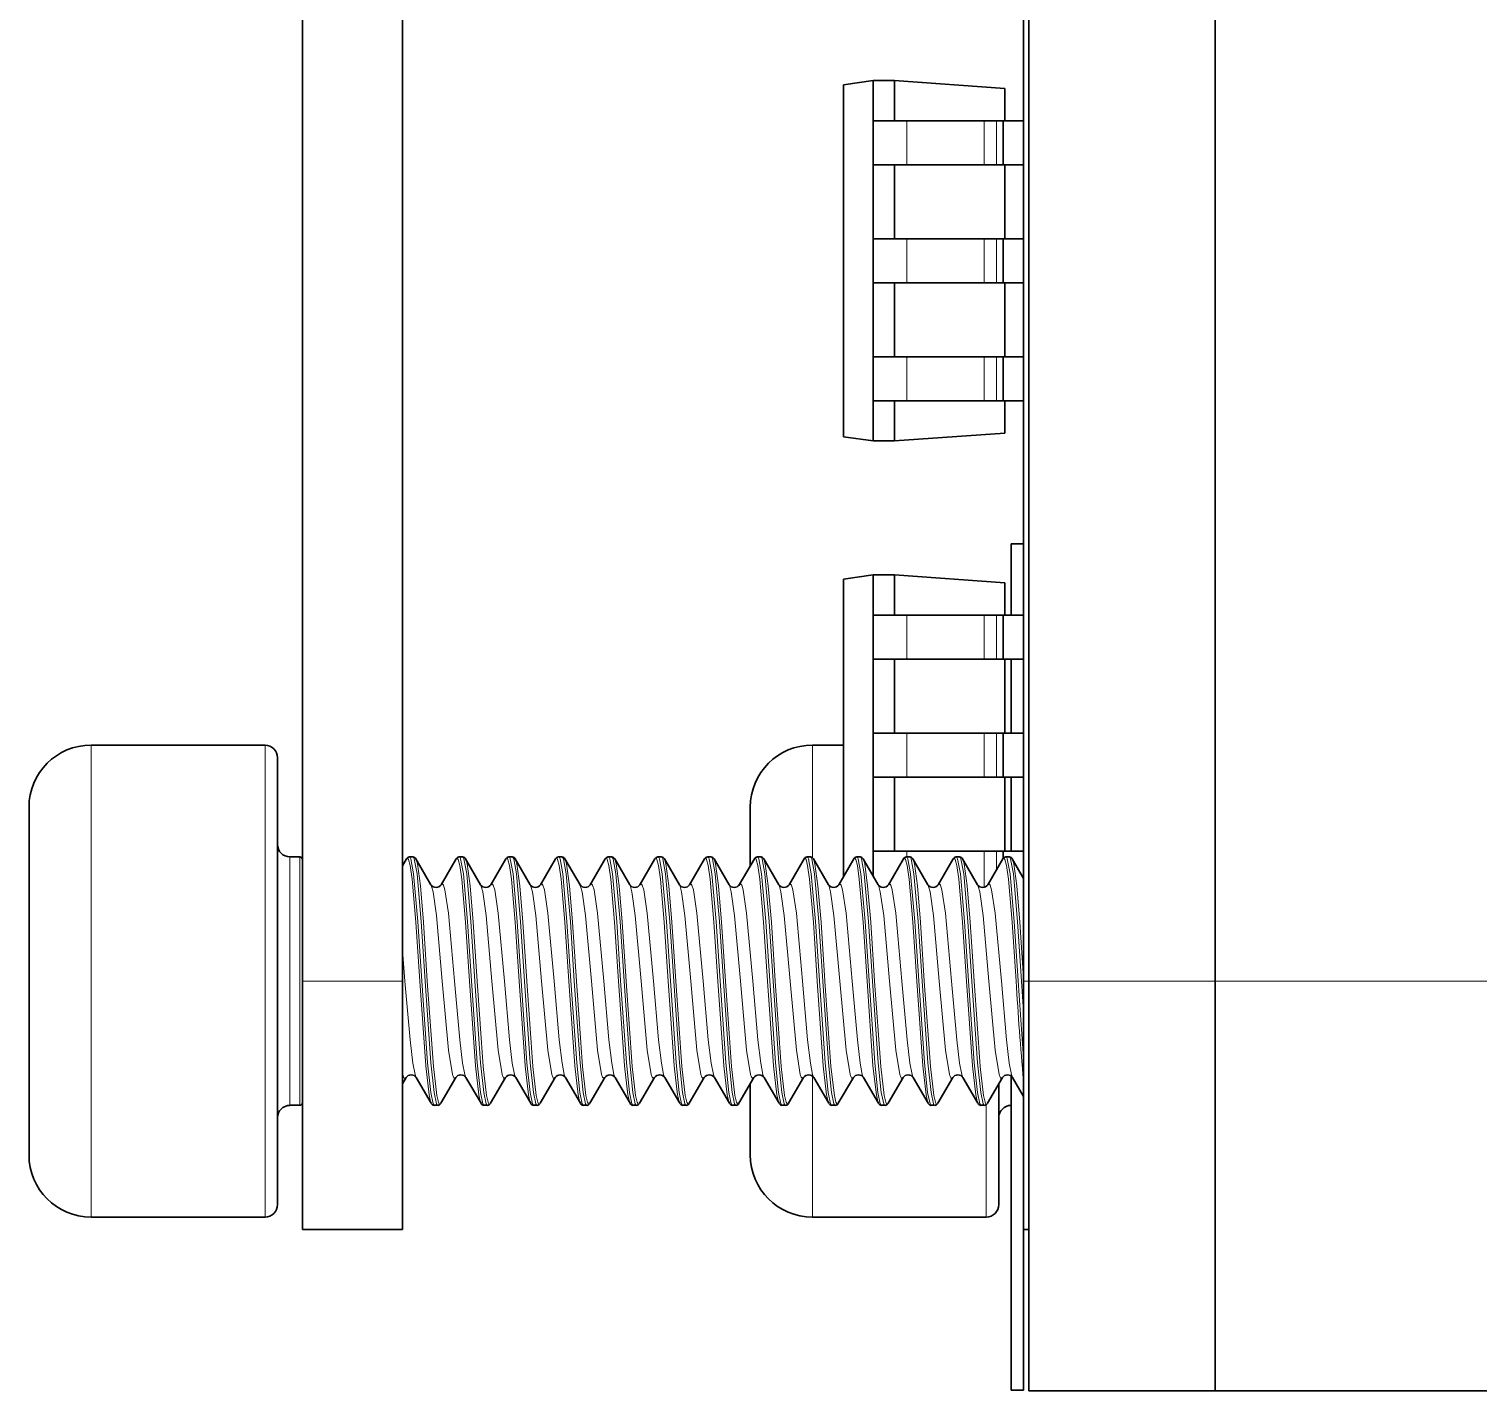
# Model space of a CAD drawing. Extents: x 377 to 822, y 181 to 641.
# Drawn here: x 580.74 to 592.41, y 205.34 to 216.31 of the extents above; entities that cross this region are included whole.
import ezdxf

# ---------------------------------------------------------------- set-up
doc = ezdxf.new("R2010")
doc.units = 0

msp = doc.modelspace()

# ---------------------------------------------------------------- linework, layer by layer
at = {"color": 7, "lineweight": 35}
for p, q in [((582.937, 208.642), (582.937, 237.642)), ((583.742, 208.642), (583.742, 237.642)), ((588.742, 237.642), (588.742, 208.642)), ((588.783, 208.642), (588.783, 237.642)), ((590.283, 237.642), (590.283, 208.642)), ((590.283, 208.642), (590.283, 237.642))]:
    msp.add_line(p, q, dxfattribs=at)
at = {"color": 7, "lineweight": 35, "ltscale": 0.006059}
for p, q in [((587.292, 215.858), (587.532, 215.892)), ((587.292, 213.025), (587.532, 212.992)), ((587.292, 211.878), (587.532, 211.912))]:
    msp.add_line(p, q, dxfattribs=at)
at = {"color": 7, "lineweight": 35, "ltscale": 0.070813}
msp.add_line((587.292, 213.025), (587.292, 215.858), dxfattribs=at)
at = {"color": 7, "lineweight": 35, "ltscale": 0.004251}
for p, q in [((587.532, 215.892), (587.702, 215.892)), ((587.532, 212.992), (587.702, 212.992)), ((587.532, 211.912), (587.702, 211.912))]:
    msp.add_line(p, q, dxfattribs=at)
at = {"color": 7, "lineweight": 35, "ltscale": 0.0725}
msp.add_line((587.532, 212.992), (587.532, 215.892), dxfattribs=at)
at = {"color": 7, "lineweight": 35, "ltscale": 0.022303}
for p, q in [((588.592, 215.829), (587.702, 215.892)), ((588.592, 213.054), (587.702, 212.992)), ((588.592, 211.849), (587.702, 211.912))]:
    msp.add_line(p, q, dxfattribs=at)
at = {"color": 7, "lineweight": 35, "ltscale": 0.008063}
for p, q in [((587.702, 215.569), (587.702, 215.892)), ((587.702, 212.992), (587.702, 213.314)), ((587.702, 211.589), (587.702, 211.912))]:
    msp.add_line(p, q, dxfattribs=at)
at = {"color": 7, "lineweight": 35, "ltscale": 0.006507}
for p, q in [((588.592, 215.829), (588.592, 215.569)), ((588.592, 213.314), (588.592, 213.054)), ((588.592, 211.849), (588.592, 211.589))]:
    msp.add_line(p, q, dxfattribs=at)
at = {"color": 7, "lineweight": 35, "ltscale": 0.00675}
for p, q in [((587.802, 215.569), (587.532, 215.569)), ((587.802, 215.214), (587.532, 215.214)), ((587.802, 214.619), (587.532, 214.619)), ((587.802, 214.264), (587.532, 214.264)), ((587.802, 213.669), (587.532, 213.669)), ((587.802, 213.314), (587.532, 213.314)), ((587.802, 211.589), (587.532, 211.589)), ((587.802, 211.234), (587.532, 211.234)), ((587.802, 210.639), (587.532, 210.639)), ((587.802, 210.284), (587.532, 210.284)), ((587.802, 209.689), (587.532, 209.689))]:
    msp.add_line(p, q, dxfattribs=at)
at = {"color": 7, "lineweight": 35, "ltscale": 0.008875}
for p, q in [((587.532, 215.569), (587.532, 215.214)), ((588.578, 215.569), (588.578, 215.214)), ((588.742, 215.569), (588.742, 215.214)), ((587.532, 214.619), (587.532, 214.264)), ((588.578, 214.619), (588.578, 214.264)), ((588.742, 214.619), (588.742, 214.264)), ((587.532, 213.669), (587.532, 213.314)), ((588.578, 213.669), (588.578, 213.314)), ((588.742, 213.669), (588.742, 213.314)), ((587.532, 211.589), (587.532, 211.234)), ((588.578, 211.589), (588.578, 211.234)), ((588.742, 211.589), (588.742, 211.234)), ((587.532, 210.639), (587.532, 210.284)), ((588.578, 210.639), (588.578, 210.284)), ((588.742, 210.639), (588.742, 210.284))]:
    msp.add_line(p, q, dxfattribs=at)
at = {"color": 7, "lineweight": 35, "ltscale": 0.015601}
for p, q in [((587.802, 215.569), (588.426, 215.569)), ((587.802, 215.214), (588.426, 215.214)), ((587.802, 214.619), (588.426, 214.619)), ((587.802, 214.264), (588.426, 214.264)), ((587.802, 213.669), (588.426, 213.669)), ((587.802, 213.314), (588.426, 213.314)), ((587.802, 211.589), (588.426, 211.589)), ((587.802, 211.234), (588.426, 211.234)), ((587.802, 210.639), (588.426, 210.639)), ((587.802, 210.284), (588.426, 210.284)), ((587.802, 209.689), (588.426, 209.689))]:
    msp.add_line(p, q, dxfattribs=at)
at = {"color": 7, "lineweight": 13, "ltscale": 0.008875}
for p, q in [((587.802, 215.569), (587.802, 215.214)), ((588.426, 215.569), (588.426, 215.214)), ((588.523, 215.569), (588.523, 215.214)), ((587.802, 214.619), (587.802, 214.264)), ((588.426, 214.619), (588.426, 214.264)), ((588.523, 214.619), (588.523, 214.264)), ((587.802, 213.669), (587.802, 213.314)), ((588.426, 213.669), (588.426, 213.314)), ((588.523, 213.669), (588.523, 213.314)), ((587.802, 211.589), (587.802, 211.234)), ((588.426, 211.589), (588.426, 211.234)), ((588.523, 211.589), (588.523, 211.234)), ((587.802, 210.639), (587.802, 210.284)), ((588.426, 210.639), (588.426, 210.284)), ((588.523, 210.639), (588.523, 210.284))]:
    msp.add_line(p, q, dxfattribs=at)
at = {"color": 7, "lineweight": 35, "ltscale": 0.002415}
for p, q in [((588.426, 215.569), (588.523, 215.569)), ((588.426, 215.214), (588.523, 215.214)), ((588.426, 214.619), (588.523, 214.619)), ((588.426, 214.264), (588.523, 214.264)), ((588.426, 213.669), (588.523, 213.669)), ((588.426, 213.314), (588.523, 213.314)), ((588.426, 211.589), (588.523, 211.589)), ((588.426, 211.234), (588.523, 211.234)), ((588.426, 210.639), (588.523, 210.639)), ((588.426, 210.284), (588.523, 210.284)), ((588.426, 209.689), (588.523, 209.689))]:
    msp.add_line(p, q, dxfattribs=at)
at = {"color": 7, "lineweight": 35, "ltscale": 0.001379}
for p, q in [((588.523, 215.569), (588.578, 215.569)), ((588.523, 215.214), (588.578, 215.214)), ((588.523, 214.619), (588.578, 214.619)), ((588.523, 214.264), (588.578, 214.264)), ((588.523, 213.669), (588.578, 213.669)), ((588.523, 213.314), (588.578, 213.314)), ((588.523, 211.589), (588.578, 211.589)), ((588.523, 211.234), (588.578, 211.234)), ((588.523, 210.639), (588.578, 210.639)), ((588.523, 210.284), (588.578, 210.284)), ((588.523, 209.689), (588.578, 209.689))]:
    msp.add_line(p, q, dxfattribs=at)
at = {"color": 7, "lineweight": 35, "ltscale": 0.004105}
for p, q in [((588.578, 215.569), (588.742, 215.569)), ((588.578, 215.214), (588.742, 215.214)), ((588.578, 214.619), (588.742, 214.619)), ((588.578, 214.264), (588.742, 214.264)), ((588.578, 213.669), (588.742, 213.669)), ((588.578, 213.314), (588.742, 213.314)), ((588.578, 211.589), (588.742, 211.589)), ((588.578, 211.234), (588.742, 211.234)), ((588.578, 210.639), (588.742, 210.639)), ((588.578, 210.284), (588.742, 210.284)), ((588.578, 209.689), (588.742, 209.689))]:
    msp.add_line(p, q, dxfattribs=at)
at = {"color": 7, "lineweight": 35, "ltscale": 0.014875}
for p, q in [((587.702, 214.619), (587.702, 215.214)), ((588.592, 215.214), (588.592, 214.619)), ((587.702, 213.669), (587.702, 214.264)), ((588.592, 214.264), (588.592, 213.669)), ((587.702, 210.639), (587.702, 211.234)), ((588.592, 211.234), (588.592, 210.639)), ((588.642, 210.639), (588.642, 211.234)), ((588.742, 211.234), (588.742, 210.639)), ((587.702, 209.689), (587.702, 210.284)), ((588.592, 210.284), (588.592, 209.689)), ((588.642, 209.689), (588.642, 210.284)), ((588.742, 210.284), (588.742, 209.689))]:
    msp.add_line(p, q, dxfattribs=at)
at = {"color": 7, "lineweight": 35, "ltscale": 0.014313}
for p, q in [((588.642, 211.589), (588.642, 212.162)), ((588.742, 212.162), (588.742, 211.589))]:
    msp.add_line(p, q, dxfattribs=at)
at = {"color": 7, "lineweight": 35, "ltscale": 0.002499}
for p, q in [((588.642, 212.162), (588.742, 212.162)), ((588.642, 205.348), (588.742, 205.348))]:
    msp.add_line(p, q, dxfattribs=at)
at = {"color": 7, "lineweight": 35, "ltscale": 0.059871}
msp.add_line((587.292, 209.483), (587.292, 211.878), dxfattribs=at)
at = {"color": 7, "lineweight": 35, "ltscale": 0.060651}
msp.add_line((587.532, 209.486), (587.532, 211.912), dxfattribs=at)
at = {"color": 7, "lineweight": 13, "ltscale": 0.024727}
for p, q in [((581.237, 210.542), (581.237, 209.552)), ((582.637, 210.542), (582.637, 209.552))]:
    msp.add_line(p, q, dxfattribs=at)
at = {"color": 7, "lineweight": 35, "ltscale": 0.035001}
for p, q in [((582.637, 210.542), (581.237, 210.542)), ((582.637, 206.742), (581.237, 206.742)), ((588.442, 206.742), (587.042, 206.742))]:
    msp.add_line(p, q, dxfattribs=at)
at = {"color": 7, "lineweight": 13, "ltscale": 0.022643}
for p, q in [((587.042, 210.542), (587.042, 209.636)), ((588.442, 207.647), (588.442, 206.742))]:
    msp.add_line(p, q, dxfattribs=at)
at = {"color": 7, "lineweight": 35, "ltscale": 0.00625}
msp.add_line((587.292, 210.542), (587.042, 210.542), dxfattribs=at)
at = {"color": 7, "lineweight": 35, "ltscale": 0.023426}
msp.add_line((582.737, 210.442), (582.737, 209.505), dxfattribs=at)
at = {"color": 7, "lineweight": 35, "ltscale": 0.01822}
msp.add_line((580.737, 210.042), (580.737, 209.313), dxfattribs=at)
at = {"color": 7, "lineweight": 35, "ltscale": 0.011818}
msp.add_line((586.542, 210.042), (586.542, 209.569), dxfattribs=at)
at = {"color": 7, "lineweight": 13, "ltscale": 0.013015}
for p, q in [((582.837, 209.642), (582.837, 209.121)), ((582.917, 209.642), (582.917, 209.121))]:
    msp.add_line(p, q, dxfattribs=at)
at = {"color": 7, "lineweight": 35, "ltscale": 0.002}
for p, q in [((582.917, 209.642), (582.837, 209.642)), ((582.917, 207.642), (582.837, 207.642))]:
    msp.add_line(p, q, dxfattribs=at)
at = {"color": 7, "lineweight": 35, "ltscale": 0.012754}
msp.add_line((582.937, 209.622), (582.937, 209.111), dxfattribs=at)
at = {"color": 7, "lineweight": 35, "ltscale": 0.001637}
msp.add_line((583.775, 209.625), (583.742, 209.569), dxfattribs=at)
at = {"color": 7, "lineweight": 35, "ltscale": 0.000671387}
for p, q in [((583.826, 209.642), (583.799, 209.642)), ((584.626, 209.642), (584.599, 209.642)), ((585.026, 209.642), (584.999, 209.642)), ((585.826, 209.642), (585.799, 209.642)), ((586.626, 209.642), (586.599, 209.642)), ((587.026, 209.642), (586.999, 209.642)), ((587.826, 209.642), (587.799, 209.642)), ((588.626, 209.642), (588.599, 209.642)), ((584.026, 207.642), (583.999, 207.642)), ((584.826, 207.642), (584.799, 207.642)), ((585.626, 207.642), (585.599, 207.642)), ((586.026, 207.642), (585.999, 207.642)), ((586.826, 207.642), (586.799, 207.642)), ((587.626, 207.642), (587.599, 207.642)), ((588.026, 207.642), (587.999, 207.642))]:
    msp.add_line(p, q, dxfattribs=at)
at = {"color": 7, "lineweight": 35, "ltscale": 0.006017}
for p, q in [((583.851, 209.625), (583.972, 209.417)), ((584.175, 209.625), (584.054, 209.417)), ((584.251, 209.625), (584.372, 209.417)), ((584.575, 209.625), (584.454, 209.417)), ((585.051, 209.625), (585.172, 209.417)), ((585.375, 209.625), (585.254, 209.417)), ((585.775, 209.625), (585.654, 209.417)), ((585.851, 209.625), (585.972, 209.417)), ((586.175, 209.625), (586.054, 209.417)), ((586.251, 209.625), (586.372, 209.417)), ((586.575, 209.625), (586.454, 209.417)), ((587.051, 209.625), (587.172, 209.417)), ((587.375, 209.625), (587.254, 209.417)), ((587.775, 209.625), (587.654, 209.417)), ((587.851, 209.625), (587.972, 209.417)), ((588.175, 209.625), (588.054, 209.417)), ((588.251, 209.625), (588.372, 209.417)), ((588.575, 209.625), (588.454, 209.417)), ((584.051, 207.658), (584.172, 207.866)), ((584.375, 207.658), (584.254, 207.866)), ((584.775, 207.658), (584.654, 207.866)), ((584.851, 207.658), (584.972, 207.866)), ((585.175, 207.658), (585.054, 207.866)), ((585.251, 207.658), (585.372, 207.866)), ((585.575, 207.658), (585.454, 207.866)), ((586.051, 207.658), (586.172, 207.866)), ((586.375, 207.658), (586.254, 207.866)), ((586.775, 207.658), (586.654, 207.866)), ((586.851, 207.658), (586.972, 207.866)), ((587.175, 207.658), (587.054, 207.866)), ((587.251, 207.658), (587.372, 207.866)), ((587.575, 207.658), (587.454, 207.866)), ((588.051, 207.658), (588.172, 207.866)), ((588.375, 207.658), (588.254, 207.866))]:
    msp.add_line(p, q, dxfattribs=at)
at = {"color": 7, "lineweight": 35, "ltscale": 0.000669861}
for p, q in [((584.226, 209.642), (584.199, 209.642)), ((585.426, 209.642), (585.399, 209.642)), ((586.226, 209.642), (586.199, 209.642)), ((587.426, 209.642), (587.399, 209.642)), ((588.226, 209.642), (588.199, 209.642)), ((584.426, 207.642), (584.399, 207.642)), ((585.226, 207.642), (585.199, 207.642)), ((586.426, 207.642), (586.399, 207.642)), ((587.226, 207.642), (587.199, 207.642)), ((588.426, 207.642), (588.399, 207.642))]:
    msp.add_line(p, q, dxfattribs=at)
at = {"color": 7, "lineweight": 35, "ltscale": 0.006018}
for p, q in [((584.651, 209.625), (584.772, 209.417)), ((584.975, 209.625), (584.854, 209.417)), ((585.451, 209.625), (585.572, 209.417)), ((586.651, 209.625), (586.772, 209.417)), ((586.975, 209.625), (586.854, 209.417)), ((587.451, 209.625), (587.572, 209.417)), ((583.975, 207.658), (583.854, 207.866)), ((584.451, 207.658), (584.572, 207.866)), ((585.651, 207.658), (585.772, 207.866)), ((585.975, 207.658), (585.854, 207.866)), ((586.451, 207.658), (586.572, 207.866)), ((587.651, 207.658), (587.772, 207.866)), ((587.975, 207.658), (587.854, 207.866)), ((588.451, 207.658), (588.572, 207.866))]:
    msp.add_line(p, q, dxfattribs=at)
at = {"color": 7, "lineweight": 35, "ltscale": 0.005088}
msp.add_line((587.532, 209.689), (587.532, 209.486), dxfattribs=at)
at = {"color": 7, "lineweight": 13, "ltscale": 0.001188}
msp.add_line((587.802, 209.689), (587.802, 209.642), dxfattribs=at)
at = {"color": 7, "lineweight": 13, "ltscale": 0.007279}
msp.add_line((588.426, 209.689), (588.426, 209.398), dxfattribs=at)
at = {"color": 7, "lineweight": 13, "ltscale": 0.003836}
msp.add_line((588.523, 209.689), (588.523, 209.536), dxfattribs=at)
at = {"color": 7, "lineweight": 35, "ltscale": 0.001479}
msp.add_line((588.578, 209.689), (588.578, 209.63), dxfattribs=at)
at = {"color": 7, "lineweight": 35, "ltscale": 0.004546}
msp.add_line((588.651, 209.625), (588.742, 209.468), dxfattribs=at)
at = {"color": 7, "lineweight": 35, "ltscale": 0.005518}
msp.add_line((588.742, 209.689), (588.742, 209.468), dxfattribs=at)
at = {"color": 7, "lineweight": 13, "ltscale": 0.070273}
for p, q in [((581.237, 209.552), (581.237, 206.742)), ((582.637, 209.552), (582.637, 206.742))]:
    msp.add_line(p, q, dxfattribs=at)
at = {"color": 7, "lineweight": 35, "ltscale": 0.066574}
msp.add_line((582.737, 209.505), (582.737, 206.842), dxfattribs=at)
at = {"color": 7, "lineweight": 35, "ltscale": 0.05178}
msp.add_line((580.737, 209.313), (580.737, 207.242), dxfattribs=at)
at = {"color": 7, "lineweight": 13, "ltscale": 0.036985}
for p, q in [((582.837, 209.121), (582.837, 207.642)), ((582.917, 209.121), (582.917, 207.642))]:
    msp.add_line(p, q, dxfattribs=at)
at = {"color": 7, "lineweight": 35, "ltscale": 0.036246}
msp.add_line((582.937, 209.111), (582.937, 207.662), dxfattribs=at)
at = {"color": 7, "lineweight": 13, "ltscale": 0.011867}
for p, q in [((583.85, 209.115), (583.882, 208.642)), ((584.25, 209.115), (584.282, 208.642)), ((584.65, 209.115), (584.682, 208.642)), ((585.05, 209.115), (585.082, 208.642)), ((585.45, 209.115), (585.482, 208.642)), ((585.85, 209.115), (585.882, 208.642)), ((586.25, 209.115), (586.282, 208.642)), ((586.65, 209.115), (586.682, 208.642)), ((587.05, 209.115), (587.082, 208.642)), ((587.45, 209.115), (587.482, 208.642)), ((587.85, 209.115), (587.882, 208.642)), ((588.25, 209.115), (588.282, 208.642)), ((588.65, 209.115), (588.682, 208.642))]:
    msp.add_line(p, q, dxfattribs=at)
at = {"color": 7, "lineweight": 13, "ltscale": 0.011983}
for p, q in [((583.867, 209.121), (583.899, 208.643)), ((584.267, 209.121), (584.299, 208.643)), ((585.067, 209.121), (585.099, 208.643)), ((585.867, 209.121), (585.899, 208.643)), ((586.267, 209.121), (586.299, 208.643)), ((587.067, 209.121), (587.099, 208.643)), ((587.867, 209.121), (587.899, 208.643)), ((588.267, 209.121), (588.299, 208.643))]:
    msp.add_line(p, q, dxfattribs=at)
at = {"color": 7, "lineweight": 13, "ltscale": 0.01204}
for p, q in [((583.894, 209.121), (583.926, 208.64)), ((584.294, 209.121), (584.326, 208.64)), ((584.694, 209.121), (584.726, 208.64)), ((585.094, 209.121), (585.126, 208.64)), ((585.494, 209.121), (585.526, 208.64)), ((585.894, 209.121), (585.926, 208.64)), ((586.294, 209.121), (586.326, 208.64)), ((586.694, 209.121), (586.726, 208.64)), ((587.094, 209.121), (587.126, 208.64)), ((587.494, 209.121), (587.526, 208.64)), ((587.894, 209.121), (587.926, 208.64)), ((588.294, 209.121), (588.326, 208.64)), ((588.694, 209.121), (588.726, 208.64))]:
    msp.add_line(p, q, dxfattribs=at)
at = {"color": 7, "lineweight": 13, "ltscale": 0.011917}
for p, q in [((583.912, 209.117), (583.943, 208.642)), ((584.312, 209.117), (584.343, 208.642)), ((584.712, 209.117), (584.743, 208.642)), ((585.112, 209.117), (585.143, 208.642)), ((585.512, 209.117), (585.543, 208.642)), ((585.912, 209.117), (585.943, 208.642)), ((586.312, 209.117), (586.343, 208.642)), ((586.712, 209.117), (586.743, 208.642)), ((587.112, 209.117), (587.143, 208.642)), ((587.512, 209.117), (587.543, 208.642)), ((587.912, 209.117), (587.943, 208.642)), ((588.312, 209.117), (588.343, 208.642))]:
    msp.add_line(p, q, dxfattribs=at)
at = {"color": 7, "lineweight": 13, "ltscale": 0.011984}
for p, q in [((584.667, 209.121), (584.699, 208.643)), ((585.467, 209.121), (585.499, 208.643)), ((586.667, 209.121), (586.699, 208.643)), ((587.467, 209.121), (587.499, 208.643)), ((588.667, 209.121), (588.699, 208.643))]:
    msp.add_line(p, q, dxfattribs=at)
at = {"color": 7, "lineweight": 13, "ltscale": 0.011317}
msp.add_line((588.712, 209.117), (588.742, 208.665), dxfattribs=at)
at = {"color": 7, "lineweight": 13, "ltscale": 0.006289}
msp.add_line((583.763, 208.642), (583.742, 208.892), dxfattribs=at)
at = {"color": 7, "lineweight": 13, "ltscale": 0.020125}
msp.add_line((583.742, 208.642), (582.937, 208.642), dxfattribs=at)
at = {"color": 7, "lineweight": 35, "ltscale": 0.05}
for p, q in [((582.937, 208.642), (582.937, 206.642)), ((583.742, 208.642), (583.742, 206.642)), ((588.742, 208.642), (588.742, 206.642))]:
    msp.add_line(p, q, dxfattribs=at)
at = {"color": 7, "lineweight": 13, "ltscale": 0.006185}
msp.add_line((588.726, 208.64), (588.742, 208.394), dxfattribs=at)
at = {"color": 7, "lineweight": 13, "ltscale": 0.001021}
msp.add_line((588.742, 208.642), (588.783, 208.642), dxfattribs=at)
at = {"color": 7, "lineweight": 13, "ltscale": 0.0375}
msp.add_line((590.283, 208.642), (588.783, 208.642), dxfattribs=at)
at = {"color": 7, "lineweight": 35, "ltscale": 0.0825}
for p, q in [((588.783, 208.642), (588.783, 205.342)), ((590.283, 208.642), (590.283, 205.342)), ((590.283, 208.642), (590.283, 205.342))]:
    msp.add_line(p, q, dxfattribs=at)
at = {"color": 7, "lineweight": 13, "ltscale": 0.060001}
msp.add_line((590.283, 208.642), (592.683, 208.642), dxfattribs=at)
at = {"color": 7, "lineweight": 35, "ltscale": 0.001472}
msp.add_line((583.742, 207.815), (583.772, 207.866), dxfattribs=at)
at = {"color": 7, "lineweight": 13, "ltscale": 0.028409}
msp.add_line((587.042, 207.878), (587.042, 206.742), dxfattribs=at)
at = {"color": 7, "lineweight": 35, "ltscale": 0.063246}
msp.add_line((588.642, 205.348), (588.642, 207.878), dxfattribs=at)
at = {"color": 7, "lineweight": 13, "ltscale": 0.005901}
msp.add_line((588.642, 207.878), (588.642, 207.642), dxfattribs=at)
at = {"color": 7, "lineweight": 35, "ltscale": 0.004381}
msp.add_line((588.742, 207.714), (588.654, 207.866), dxfattribs=at)
at = {"color": 7, "lineweight": 35, "ltscale": 0.014333}
msp.add_line((586.542, 207.815), (586.542, 207.242), dxfattribs=at)
at = {"color": 7, "lineweight": 35, "ltscale": 0.024323}
msp.add_line((588.542, 207.814), (588.542, 206.842), dxfattribs=at)
at = {"color": 7, "lineweight": 35, "ltscale": 0.059154}
msp.add_line((588.742, 207.714), (588.742, 205.348), dxfattribs=at)
at = {"color": 7, "lineweight": 35, "ltscale": 0.020125}
msp.add_line((583.742, 206.642), (582.937, 206.642), dxfattribs=at)
at = {"color": 7, "lineweight": 35, "ltscale": 0.001021}
msp.add_line((588.742, 206.642), (588.783, 206.642), dxfattribs=at)
at = {"color": 7, "lineweight": 35, "ltscale": 0.0375}
msp.add_line((590.283, 205.342), (588.783, 205.342), dxfattribs=at)
at = {"color": 7, "lineweight": 35, "ltscale": 0.060001}
msp.add_line((590.283, 205.342), (592.683, 205.342), dxfattribs=at)
at = {"color": 7, "lineweight": 13}
for points in [[(583.775, 209.625), (583.779, 209.631), (583.781, 209.632), (583.783, 209.631), (583.785, 209.631), (583.787, 209.629), (583.791, 209.621), (583.804, 209.573), (583.82, 209.463), (583.85, 209.115)], [(583.799, 209.642), (583.801, 209.641), (583.803, 209.64), (583.806, 209.637), (583.811, 209.626), (583.833, 209.506), (583.867, 209.121)], [(583.826, 209.642), (583.827, 209.641), (583.83, 209.64), (583.832, 209.637), (583.838, 209.626), (583.86, 209.506), (583.894, 209.121)], [(583.851, 209.625), (583.855, 209.616), (583.863, 209.585), (583.887, 209.41), (583.912, 209.117)], [(584.175, 209.625), (584.179, 209.631), (584.181, 209.632), (584.183, 209.631), (584.185, 209.631), (584.187, 209.629), (584.191, 209.621), (584.204, 209.573), (584.22, 209.463), (584.25, 209.115)], [(584.199, 209.642), (584.201, 209.641), (584.203, 209.64), (584.206, 209.637), (584.211, 209.626), (584.233, 209.506), (584.267, 209.121)], [(584.226, 209.642), (584.227, 209.641), (584.23, 209.64), (584.232, 209.637), (584.237, 209.626), (584.26, 209.506), (584.294, 209.121)], [(584.251, 209.625), (584.255, 209.616), (584.263, 209.585), (584.287, 209.41), (584.312, 209.117)], [(584.575, 209.625), (584.579, 209.631), (584.581, 209.632), (584.583, 209.631), (584.585, 209.631), (584.587, 209.629), (584.591, 209.621), (584.604, 209.573), (584.62, 209.463), (584.65, 209.115)], [(584.599, 209.642), (584.601, 209.641), (584.603, 209.64), (584.606, 209.637), (584.611, 209.626), (584.633, 209.506), (584.667, 209.121)], [(584.626, 209.642), (584.627, 209.641), (584.63, 209.64), (584.632, 209.637), (584.638, 209.626), (584.66, 209.506), (584.694, 209.121)], [(584.651, 209.625), (584.655, 209.616), (584.663, 209.585), (584.687, 209.41), (584.712, 209.117)], [(584.975, 209.625), (584.979, 209.631), (584.981, 209.632), (584.983, 209.631), (584.985, 209.631), (584.987, 209.629), (584.991, 209.621), (585.004, 209.573), (585.02, 209.463), (585.05, 209.115)], [(584.999, 209.642), (585.001, 209.641), (585.003, 209.64), (585.006, 209.637), (585.011, 209.626), (585.033, 209.506), (585.067, 209.121)], [(585.026, 209.642), (585.027, 209.641), (585.03, 209.64), (585.032, 209.637), (585.038, 209.626), (585.06, 209.506), (585.094, 209.121)], [(585.051, 209.625), (585.055, 209.616), (585.063, 209.585), (585.087, 209.41), (585.112, 209.117)], [(585.375, 209.625), (585.379, 209.631), (585.381, 209.632), (585.383, 209.631), (585.385, 209.631), (585.387, 209.629), (585.391, 209.621), (585.404, 209.573), (585.42, 209.463), (585.45, 209.115)], [(585.399, 209.642), (585.401, 209.641), (585.403, 209.64), (585.406, 209.637), (585.411, 209.626), (585.433, 209.506), (585.467, 209.121)], [(585.426, 209.642), (585.427, 209.641), (585.43, 209.64), (585.432, 209.637), (585.438, 209.626), (585.46, 209.506), (585.494, 209.121)], [(585.451, 209.625), (585.455, 209.616), (585.463, 209.585), (585.487, 209.41), (585.512, 209.117)], [(585.775, 209.625), (585.779, 209.631), (585.781, 209.632), (585.783, 209.631), (585.785, 209.631), (585.787, 209.629), (585.791, 209.621), (585.804, 209.573), (585.82, 209.463), (585.85, 209.115)], [(585.799, 209.642), (585.801, 209.641), (585.803, 209.64), (585.806, 209.637), (585.811, 209.626), (585.833, 209.506), (585.867, 209.121)], [(585.826, 209.642), (585.827, 209.641), (585.83, 209.64), (585.832, 209.637), (585.838, 209.626), (585.86, 209.506), (585.894, 209.121)], [(585.851, 209.625), (585.855, 209.616), (585.863, 209.585), (585.887, 209.41), (585.912, 209.117)], [(586.175, 209.625), (586.179, 209.631), (586.181, 209.632), (586.183, 209.631), (586.185, 209.631), (586.187, 209.629), (586.191, 209.621), (586.204, 209.573), (586.22, 209.463), (586.25, 209.115)], [(586.199, 209.642), (586.201, 209.641), (586.203, 209.64), (586.206, 209.637), (586.211, 209.626), (586.233, 209.506), (586.267, 209.121)], [(586.226, 209.642), (586.227, 209.641), (586.23, 209.64), (586.232, 209.637), (586.237, 209.626), (586.26, 209.506), (586.294, 209.121)], [(586.251, 209.625), (586.255, 209.616), (586.263, 209.585), (586.287, 209.41), (586.312, 209.117)], [(586.575, 209.625), (586.579, 209.631), (586.581, 209.632), (586.583, 209.631), (586.585, 209.631), (586.587, 209.629), (586.591, 209.621), (586.604, 209.573), (586.62, 209.463), (586.65, 209.115)], [(586.599, 209.642), (586.601, 209.641), (586.603, 209.64), (586.606, 209.637), (586.611, 209.626), (586.633, 209.506), (586.667, 209.121)], [(586.626, 209.642), (586.627, 209.641), (586.63, 209.64), (586.632, 209.637), (586.638, 209.626), (586.66, 209.506), (586.694, 209.121)], [(586.651, 209.625), (586.655, 209.616), (586.663, 209.585), (586.687, 209.41), (586.712, 209.117)], [(586.975, 209.625), (586.979, 209.631), (586.981, 209.632), (586.983, 209.631), (586.985, 209.631), (586.987, 209.629), (586.991, 209.621), (587.004, 209.573), (587.02, 209.463), (587.05, 209.115)], [(586.999, 209.642), (587.001, 209.641), (587.003, 209.64), (587.006, 209.637), (587.011, 209.626), (587.033, 209.506), (587.067, 209.121)], [(587.026, 209.642), (587.027, 209.641), (587.03, 209.64), (587.032, 209.637), (587.038, 209.626), (587.06, 209.506), (587.094, 209.121)], [(587.051, 209.625), (587.055, 209.616), (587.063, 209.585), (587.087, 209.41), (587.112, 209.117)], [(587.375, 209.625), (587.379, 209.631), (587.381, 209.632), (587.383, 209.631), (587.385, 209.631), (587.387, 209.629), (587.391, 209.621), (587.404, 209.573), (587.42, 209.463), (587.45, 209.115)], [(587.399, 209.642), (587.401, 209.641), (587.403, 209.64), (587.406, 209.637), (587.411, 209.626), (587.433, 209.506), (587.467, 209.121)], [(587.426, 209.642), (587.427, 209.641), (587.43, 209.64), (587.432, 209.637), (587.438, 209.626), (587.46, 209.506), (587.494, 209.121)], [(587.451, 209.625), (587.455, 209.616), (587.463, 209.585), (587.487, 209.41), (587.512, 209.117)], [(587.775, 209.625), (587.779, 209.631), (587.781, 209.632), (587.783, 209.631), (587.785, 209.631), (587.787, 209.629), (587.791, 209.621), (587.804, 209.573), (587.82, 209.463), (587.85, 209.115)], [(587.799, 209.642), (587.801, 209.641), (587.803, 209.64), (587.806, 209.637), (587.811, 209.626), (587.833, 209.506), (587.867, 209.121)], [(587.826, 209.642), (587.827, 209.641), (587.83, 209.64), (587.832, 209.637), (587.838, 209.626), (587.86, 209.506), (587.894, 209.121)], [(587.851, 209.625), (587.855, 209.616), (587.863, 209.585), (587.887, 209.41), (587.912, 209.117)], [(588.175, 209.625), (588.179, 209.631), (588.181, 209.632), (588.183, 209.631), (588.185, 209.631), (588.187, 209.629), (588.191, 209.621), (588.204, 209.573), (588.22, 209.463), (588.25, 209.115)], [(588.199, 209.642), (588.201, 209.641), (588.203, 209.64), (588.206, 209.637), (588.211, 209.626), (588.233, 209.506), (588.267, 209.121)], [(588.226, 209.642), (588.227, 209.641), (588.23, 209.64), (588.232, 209.637), (588.237, 209.626), (588.26, 209.506), (588.294, 209.121)], [(588.251, 209.625), (588.255, 209.616), (588.263, 209.585), (588.287, 209.41), (588.312, 209.117)], [(588.575, 209.625), (588.579, 209.631), (588.581, 209.632), (588.583, 209.631), (588.585, 209.631), (588.587, 209.629), (588.591, 209.621), (588.604, 209.573), (588.62, 209.463), (588.65, 209.115)], [(588.599, 209.642), (588.601, 209.641), (588.603, 209.64), (588.606, 209.637), (588.611, 209.626), (588.633, 209.506), (588.667, 209.121)], [(588.626, 209.642), (588.627, 209.641), (588.63, 209.64), (588.632, 209.637), (588.638, 209.626), (588.66, 209.506), (588.694, 209.121)], [(588.651, 209.625), (588.655, 209.616), (588.663, 209.585), (588.687, 209.41), (588.712, 209.117)], [(584.063, 208.642), (584.016, 209.17), (583.989, 209.361), (583.977, 209.404), (583.972, 209.417)], [(584.163, 208.642), (584.113, 209.19), (584.085, 209.377), (584.073, 209.414), (584.067, 209.423), (584.064, 209.425), (584.061, 209.425), (584.058, 209.423), (584.054, 209.417)], [(584.463, 208.642), (584.416, 209.17), (584.389, 209.361), (584.377, 209.404), (584.372, 209.417)], [(584.563, 208.642), (584.513, 209.19), (584.485, 209.377), (584.473, 209.414), (584.467, 209.423), (584.464, 209.425), (584.461, 209.425), (584.458, 209.423), (584.454, 209.417)], [(584.863, 208.642), (584.815, 209.17), (584.789, 209.361), (584.777, 209.404), (584.772, 209.417)], [(584.963, 208.642), (584.913, 209.19), (584.885, 209.377), (584.873, 209.414), (584.867, 209.423), (584.864, 209.425), (584.861, 209.425), (584.858, 209.423), (584.854, 209.417)], [(585.263, 208.642), (585.216, 209.17), (585.189, 209.361), (585.177, 209.404), (585.172, 209.417)], [(585.363, 208.642), (585.313, 209.19), (585.285, 209.377), (585.273, 209.414), (585.267, 209.423), (585.264, 209.425), (585.261, 209.425), (585.258, 209.423), (585.254, 209.417)], [(585.663, 208.642), (585.616, 209.17), (585.589, 209.361), (585.577, 209.404), (585.572, 209.417)], [(585.763, 208.642), (585.713, 209.19), (585.685, 209.377), (585.673, 209.414), (585.667, 209.423), (585.664, 209.425), (585.661, 209.425), (585.658, 209.423), (585.654, 209.417)], [(586.063, 208.642), (586.016, 209.17), (585.989, 209.361), (585.977, 209.404), (585.972, 209.417)], [(586.163, 208.642), (586.113, 209.19), (586.085, 209.377), (586.073, 209.414), (586.067, 209.423), (586.064, 209.425), (586.061, 209.425), (586.058, 209.423), (586.054, 209.417)], [(586.463, 208.642), (586.416, 209.17), (586.389, 209.361), (586.377, 209.404), (586.372, 209.417)], [(586.563, 208.642), (586.513, 209.19), (586.485, 209.377), (586.473, 209.414), (586.467, 209.423), (586.464, 209.425), (586.461, 209.425), (586.458, 209.423), (586.454, 209.417)], [(586.863, 208.642), (586.815, 209.17), (586.789, 209.361), (586.777, 209.404), (586.772, 209.417)], [(586.963, 208.642), (586.913, 209.19), (586.885, 209.377), (586.873, 209.414), (586.867, 209.423), (586.864, 209.425), (586.861, 209.425), (586.858, 209.423), (586.854, 209.417)], [(587.263, 208.642), (587.216, 209.17), (587.189, 209.361), (587.177, 209.404), (587.172, 209.417)], [(587.363, 208.642), (587.313, 209.19), (587.285, 209.377), (587.273, 209.414), (587.267, 209.423), (587.264, 209.425), (587.261, 209.425), (587.258, 209.423), (587.254, 209.417)], [(587.663, 208.642), (587.616, 209.17), (587.589, 209.361), (587.577, 209.404), (587.572, 209.417)], [(587.763, 208.642), (587.713, 209.19), (587.685, 209.377), (587.673, 209.414), (587.667, 209.423), (587.664, 209.425), (587.661, 209.425), (587.658, 209.423), (587.654, 209.417)], [(588.063, 208.642), (588.016, 209.17), (587.989, 209.361), (587.977, 209.404), (587.972, 209.417)], [(588.163, 208.642), (588.113, 209.19), (588.085, 209.377), (588.073, 209.414), (588.067, 209.423), (588.064, 209.425), (588.061, 209.425), (588.058, 209.423), (588.054, 209.417)], [(588.463, 208.642), (588.416, 209.17), (588.389, 209.361), (588.377, 209.404), (588.372, 209.417)], [(588.563, 208.642), (588.513, 209.19), (588.485, 209.377), (588.473, 209.414), (588.467, 209.423), (588.464, 209.425), (588.461, 209.425), (588.458, 209.423), (588.454, 209.417)], [(583.854, 207.866), (583.844, 207.89), (583.827, 207.98), (583.804, 208.169), (583.763, 208.642)], [(583.882, 208.642), (583.93, 207.959), (583.957, 207.725), (583.969, 207.672), (583.975, 207.658)], [(583.899, 208.643), (583.945, 207.984), (583.97, 207.744), (583.989, 207.654), (583.994, 207.645), (583.996, 207.643), (583.998, 207.642), (583.999, 207.642)], [(583.926, 208.64), (583.972, 207.983), (583.997, 207.744), (584.016, 207.654), (584.021, 207.645), (584.023, 207.643), (584.025, 207.642), (584.026, 207.642)], [(583.943, 208.642), (583.992, 207.953), (584.019, 207.721), (584.032, 207.667), (584.039, 207.654), (584.042, 207.652), (584.045, 207.652), (584.048, 207.654), (584.051, 207.658)], [(584.172, 207.866), (584.168, 207.86), (584.166, 207.859), (584.163, 207.858), (584.161, 207.858), (584.157, 207.862), (584.153, 207.868), (584.145, 207.889), (584.113, 208.087), (584.063, 208.642)], [(584.254, 207.866), (584.245, 207.89), (584.227, 207.98), (584.204, 208.169), (584.163, 208.642)], [(584.282, 208.642), (584.33, 207.959), (584.357, 207.725), (584.369, 207.672), (584.375, 207.658)], [(584.299, 208.643), (584.345, 207.984), (584.37, 207.744), (584.389, 207.654), (584.394, 207.645), (584.396, 207.643), (584.398, 207.642), (584.399, 207.642)], [(584.326, 208.64), (584.372, 207.983), (584.397, 207.744), (584.416, 207.654), (584.421, 207.645), (584.423, 207.643), (584.425, 207.642), (584.426, 207.642)], [(584.343, 208.642), (584.392, 207.953), (584.419, 207.721), (584.432, 207.667), (584.439, 207.654), (584.442, 207.652), (584.445, 207.652), (584.448, 207.654), (584.451, 207.658)], [(584.572, 207.866), (584.568, 207.86), (584.566, 207.859), (584.563, 207.858), (584.561, 207.858), (584.557, 207.862), (584.553, 207.868), (584.545, 207.889), (584.513, 208.087), (584.463, 208.642)], [(584.654, 207.866), (584.644, 207.89), (584.627, 207.98), (584.604, 208.169), (584.563, 208.642)], [(584.682, 208.642), (584.73, 207.959), (584.757, 207.725), (584.769, 207.672), (584.775, 207.658)], [(584.699, 208.643), (584.745, 207.984), (584.77, 207.744), (584.789, 207.654), (584.794, 207.645), (584.796, 207.643), (584.798, 207.642), (584.799, 207.642)], [(584.726, 208.64), (584.772, 207.983), (584.797, 207.744), (584.816, 207.654), (584.821, 207.645), (584.823, 207.643), (584.825, 207.642), (584.826, 207.642)], [(584.743, 208.642), (584.792, 207.953), (584.819, 207.721), (584.832, 207.667), (584.839, 207.654), (584.842, 207.652), (584.845, 207.652), (584.848, 207.654), (584.851, 207.658)], [(584.972, 207.866), (584.968, 207.86), (584.966, 207.859), (584.963, 207.858), (584.961, 207.858), (584.957, 207.862), (584.953, 207.868), (584.945, 207.889), (584.913, 208.087), (584.863, 208.642)], [(585.054, 207.866), (585.044, 207.89), (585.027, 207.98), (585.004, 208.169), (584.963, 208.642)], [(585.082, 208.642), (585.13, 207.959), (585.157, 207.725), (585.169, 207.672), (585.175, 207.658)], [(585.099, 208.643), (585.145, 207.984), (585.17, 207.744), (585.189, 207.654), (585.194, 207.645), (585.196, 207.643), (585.198, 207.642), (585.199, 207.642)], [(585.126, 208.64), (585.172, 207.983), (585.197, 207.744), (585.216, 207.654), (585.221, 207.645), (585.223, 207.643), (585.225, 207.642), (585.226, 207.642)], [(585.143, 208.642), (585.192, 207.953), (585.219, 207.721), (585.232, 207.667), (585.239, 207.654), (585.242, 207.652), (585.245, 207.652), (585.248, 207.654), (585.251, 207.658)], [(585.372, 207.866), (585.368, 207.86), (585.366, 207.859), (585.363, 207.858), (585.361, 207.858), (585.357, 207.862), (585.353, 207.868), (585.345, 207.889), (585.313, 208.087), (585.263, 208.642)], [(585.454, 207.866), (585.444, 207.89), (585.427, 207.98), (585.404, 208.169), (585.363, 208.642)], [(585.482, 208.642), (585.53, 207.959), (585.557, 207.725), (585.569, 207.672), (585.575, 207.658)], [(585.499, 208.643), (585.545, 207.984), (585.57, 207.744), (585.589, 207.654), (585.594, 207.645), (585.596, 207.643), (585.598, 207.642), (585.599, 207.642)], [(585.526, 208.64), (585.572, 207.983), (585.597, 207.744), (585.616, 207.654), (585.621, 207.645), (585.623, 207.643), (585.625, 207.642), (585.626, 207.642)], [(585.543, 208.642), (585.592, 207.953), (585.619, 207.721), (585.632, 207.667), (585.639, 207.654), (585.642, 207.652), (585.645, 207.652), (585.648, 207.654), (585.651, 207.658)], [(585.772, 207.866), (585.768, 207.86), (585.766, 207.859), (585.763, 207.858), (585.761, 207.858), (585.757, 207.862), (585.753, 207.868), (585.745, 207.889), (585.713, 208.087), (585.663, 208.642)], [(585.854, 207.866), (585.844, 207.89), (585.827, 207.98), (585.804, 208.169), (585.763, 208.642)], [(585.882, 208.642), (585.93, 207.959), (585.957, 207.725), (585.969, 207.672), (585.975, 207.658)], [(585.899, 208.643), (585.945, 207.984), (585.97, 207.744), (585.989, 207.654), (585.994, 207.645), (585.996, 207.643), (585.998, 207.642), (585.999, 207.642)], [(585.926, 208.64), (585.972, 207.983), (585.997, 207.744), (586.016, 207.654), (586.021, 207.645), (586.023, 207.643), (586.025, 207.642), (586.026, 207.642)], [(585.943, 208.642), (585.992, 207.953), (586.019, 207.721), (586.032, 207.667), (586.039, 207.654), (586.042, 207.652), (586.045, 207.652), (586.048, 207.654), (586.051, 207.658)], [(586.172, 207.866), (586.168, 207.86), (586.166, 207.859), (586.163, 207.858), (586.161, 207.858), (586.157, 207.862), (586.153, 207.868), (586.145, 207.889), (586.113, 208.087), (586.063, 208.642)], [(586.254, 207.866), (586.245, 207.89), (586.227, 207.98), (586.204, 208.169), (586.163, 208.642)], [(586.282, 208.642), (586.33, 207.959), (586.357, 207.725), (586.369, 207.672), (586.375, 207.658)], [(586.299, 208.643), (586.345, 207.984), (586.37, 207.744), (586.389, 207.654), (586.394, 207.645), (586.396, 207.643), (586.398, 207.642), (586.399, 207.642)], [(586.326, 208.64), (586.372, 207.983), (586.397, 207.744), (586.416, 207.654), (586.421, 207.645), (586.423, 207.643), (586.425, 207.642), (586.426, 207.642)], [(586.343, 208.642), (586.392, 207.953), (586.419, 207.721), (586.432, 207.667), (586.439, 207.654), (586.442, 207.652), (586.445, 207.652), (586.448, 207.654), (586.451, 207.658)], [(586.572, 207.866), (586.568, 207.86), (586.566, 207.859), (586.563, 207.858), (586.561, 207.858), (586.557, 207.862), (586.553, 207.868), (586.545, 207.889), (586.513, 208.087), (586.463, 208.642)], [(586.654, 207.866), (586.644, 207.89), (586.627, 207.98), (586.604, 208.169), (586.563, 208.642)], [(586.682, 208.642), (586.73, 207.959), (586.757, 207.725), (586.769, 207.672), (586.775, 207.658)], [(586.699, 208.643), (586.745, 207.984), (586.77, 207.744), (586.789, 207.654), (586.794, 207.645), (586.796, 207.643), (586.798, 207.642), (586.799, 207.642)], [(586.726, 208.64), (586.772, 207.983), (586.797, 207.744), (586.816, 207.654), (586.821, 207.645), (586.823, 207.643), (586.825, 207.642), (586.826, 207.642)], [(586.743, 208.642), (586.792, 207.953), (586.819, 207.721), (586.832, 207.667), (586.839, 207.654), (586.842, 207.652), (586.845, 207.652), (586.848, 207.654), (586.851, 207.658)], [(586.972, 207.866), (586.968, 207.86), (586.966, 207.859), (586.963, 207.858), (586.961, 207.858), (586.957, 207.862), (586.953, 207.868), (586.945, 207.889), (586.913, 208.087), (586.863, 208.642)], [(587.054, 207.866), (587.044, 207.89), (587.027, 207.98), (587.004, 208.169), (586.963, 208.642)], [(587.082, 208.642), (587.13, 207.959), (587.157, 207.725), (587.169, 207.672), (587.175, 207.658)], [(587.099, 208.643), (587.145, 207.984), (587.17, 207.744), (587.189, 207.654), (587.194, 207.645), (587.196, 207.643), (587.198, 207.642), (587.199, 207.642)], [(587.126, 208.64), (587.172, 207.983), (587.197, 207.744), (587.216, 207.654), (587.221, 207.645), (587.223, 207.643), (587.225, 207.642), (587.226, 207.642)], [(587.143, 208.642), (587.192, 207.953), (587.219, 207.721), (587.232, 207.667), (587.239, 207.654), (587.242, 207.652), (587.245, 207.652), (587.248, 207.654), (587.251, 207.658)], [(587.372, 207.866), (587.368, 207.86), (587.366, 207.859), (587.363, 207.858), (587.361, 207.858), (587.357, 207.862), (587.353, 207.868), (587.345, 207.889), (587.313, 208.087), (587.263, 208.642)], [(587.454, 207.866), (587.444, 207.89), (587.427, 207.98), (587.404, 208.169), (587.363, 208.642)], [(587.482, 208.642), (587.53, 207.959), (587.557, 207.725), (587.569, 207.672), (587.575, 207.658)], [(587.499, 208.643), (587.545, 207.984), (587.57, 207.744), (587.589, 207.654), (587.594, 207.645), (587.596, 207.643), (587.598, 207.642), (587.599, 207.642)], [(587.526, 208.64), (587.572, 207.983), (587.597, 207.744), (587.616, 207.654), (587.621, 207.645), (587.623, 207.643), (587.625, 207.642), (587.626, 207.642)], [(587.543, 208.642), (587.592, 207.953), (587.619, 207.721), (587.632, 207.667), (587.639, 207.654), (587.642, 207.652), (587.645, 207.652), (587.648, 207.654), (587.651, 207.658)], [(587.772, 207.866), (587.768, 207.86), (587.766, 207.859), (587.763, 207.858), (587.761, 207.858), (587.757, 207.862), (587.753, 207.868), (587.745, 207.889), (587.713, 208.087), (587.663, 208.642)], [(587.854, 207.866), (587.844, 207.89), (587.827, 207.98), (587.804, 208.169), (587.763, 208.642)], [(587.882, 208.642), (587.93, 207.959), (587.957, 207.725), (587.969, 207.672), (587.975, 207.658)], [(587.899, 208.643), (587.945, 207.984), (587.97, 207.744), (587.989, 207.654), (587.994, 207.645), (587.996, 207.643), (587.998, 207.642), (587.999, 207.642)], [(587.926, 208.64), (587.972, 207.983), (587.997, 207.744), (588.016, 207.654), (588.021, 207.645), (588.023, 207.643), (588.025, 207.642), (588.026, 207.642)], [(587.943, 208.642), (587.992, 207.953), (588.019, 207.721), (588.032, 207.667), (588.039, 207.654), (588.042, 207.652), (588.045, 207.652), (588.048, 207.654), (588.051, 207.658)], [(588.172, 207.866), (588.168, 207.86), (588.166, 207.859), (588.163, 207.858), (588.161, 207.858), (588.157, 207.862), (588.153, 207.868), (588.145, 207.889), (588.113, 208.087), (588.063, 208.642)], [(588.254, 207.866), (588.245, 207.89), (588.227, 207.98), (588.204, 208.169), (588.163, 208.642)], [(588.282, 208.642), (588.33, 207.959), (588.357, 207.725), (588.369, 207.672), (588.375, 207.658)], [(588.299, 208.643), (588.345, 207.984), (588.37, 207.744), (588.389, 207.654), (588.394, 207.645), (588.396, 207.643), (588.398, 207.642), (588.399, 207.642)], [(588.326, 208.64), (588.372, 207.983), (588.397, 207.744), (588.416, 207.654), (588.421, 207.645), (588.423, 207.643), (588.425, 207.642), (588.426, 207.642)], [(588.343, 208.642), (588.392, 207.953), (588.419, 207.721), (588.432, 207.667), (588.439, 207.654), (588.442, 207.652), (588.445, 207.652), (588.448, 207.654), (588.451, 207.658)], [(588.572, 207.866), (588.568, 207.86), (588.566, 207.859), (588.563, 207.858), (588.561, 207.858), (588.557, 207.862), (588.553, 207.868), (588.545, 207.889), (588.513, 208.087), (588.463, 208.642)], [(588.654, 207.866), (588.644, 207.89), (588.627, 207.98), (588.604, 208.169), (588.563, 208.642)], [(583.772, 207.866), (583.766, 207.859), (583.764, 207.858), (583.762, 207.858), (583.758, 207.86), (583.755, 207.864), (583.742, 207.899)]]:
    msp.add_lwpolyline(points, dxfattribs=at)
at = {"color": 7, "lineweight": 35}
for centre, radius, start, end in [((581.237, 210.042), 0.5, 90, 180), ((582.637, 210.441), 0.1, 0.0336, 89.9664), ((587.042, 210.042), 0.5, 90, 180), ((582.837, 209.742), 0.1, 180.0336, 269.9664), ((582.917, 209.622), 0.02, 0.0336, 89.9664), ((583.801, 209.613), 0.0286, 93.0702, 154.4339), ((583.825, 209.613), 0.0286, 25.5255, 86.973), ((584.201, 209.613), 0.0286, 93.0702, 154.4339), ((584.225, 209.613), 0.0286, 25.5255, 86.973), ((584.601, 209.613), 0.0286, 93.0702, 154.4339), ((584.625, 209.613), 0.0286, 25.5255, 86.973), ((585.001, 209.613), 0.0286, 93.0702, 154.4339), ((585.025, 209.613), 0.0286, 25.5255, 86.973), ((585.401, 209.613), 0.0286, 93.0702, 154.4339), ((585.425, 209.613), 0.0286, 25.5255, 86.973), ((585.801, 209.613), 0.0286, 93.0702, 154.4339), ((585.825, 209.613), 0.0286, 25.5255, 86.973), ((586.201, 209.613), 0.0286, 93.0702, 154.4339), ((586.225, 209.613), 0.0286, 25.5255, 86.973), ((586.601, 209.613), 0.0286, 93.0702, 154.4339), ((586.625, 209.613), 0.0286, 25.5255, 86.973), ((587.001, 209.613), 0.0286, 93.0702, 154.4339), ((587.025, 209.613), 0.0286, 25.5255, 86.973), ((587.401, 209.613), 0.0286, 93.0702, 154.4339), ((587.425, 209.613), 0.0286, 25.5255, 86.973), ((587.801, 209.613), 0.0286, 93.0702, 154.4339), ((587.825, 209.613), 0.0286, 25.5255, 86.973), ((588.201, 209.613), 0.0286, 93.0702, 154.4339), ((588.225, 209.613), 0.0286, 25.5255, 86.973), ((588.601, 209.613), 0.0286, 93.0702, 154.4339), ((588.625, 209.613), 0.0286, 25.5255, 86.973), ((584.012, 209.445), 0.0489, 214.6592, 271.1436), ((584.014, 209.445), 0.0489, 268.8564, 325.3408), ((584.412, 209.445), 0.0489, 214.6592, 271.1436), ((584.414, 209.445), 0.0489, 268.8564, 325.3408), ((584.812, 209.445), 0.0489, 214.6592, 271.1436), ((584.814, 209.445), 0.0489, 268.8564, 325.3408), ((585.212, 209.445), 0.0489, 214.6592, 271.1436), ((585.214, 209.445), 0.0489, 268.8564, 325.3408), ((585.612, 209.445), 0.0489, 214.6592, 271.1436), ((585.614, 209.445), 0.0489, 268.8564, 325.3408), ((586.012, 209.445), 0.0489, 214.6592, 271.1436), ((586.014, 209.445), 0.0489, 268.8564, 325.3408), ((586.412, 209.445), 0.0489, 214.6592, 271.1436), ((586.414, 209.445), 0.0489, 268.8564, 325.3408), ((586.812, 209.445), 0.0489, 214.6592, 271.1436), ((586.814, 209.445), 0.0489, 268.8564, 325.3408), ((587.212, 209.445), 0.0489, 214.6592, 271.1436), ((587.214, 209.445), 0.0489, 268.8564, 325.3408), ((587.612, 209.445), 0.0489, 214.6592, 271.1436), ((587.614, 209.445), 0.0489, 268.8564, 325.3408), ((588.012, 209.445), 0.0489, 214.6592, 271.1436), ((588.014, 209.445), 0.0489, 268.8564, 325.3408), ((588.412, 209.445), 0.0489, 214.6592, 271.1436), ((588.414, 209.445), 0.0489, 268.8564, 325.3408), ((583.812, 207.838), 0.0489, 88.8564, 145.3408), ((583.814, 207.838), 0.0489, 34.6592, 91.1436), ((584.212, 207.838), 0.0489, 88.8564, 145.3408), ((584.214, 207.838), 0.0489, 34.6592, 91.1436), ((584.612, 207.838), 0.0489, 88.8564, 145.3408), ((584.614, 207.838), 0.0489, 34.6592, 91.1436), ((585.012, 207.838), 0.0489, 88.8564, 145.3408), ((585.014, 207.838), 0.0489, 34.6592, 91.1436), ((585.412, 207.838), 0.0489, 88.8564, 145.3408), ((585.414, 207.838), 0.0489, 34.6592, 91.1436), ((585.812, 207.838), 0.0489, 88.8564, 145.3408), ((585.814, 207.838), 0.0489, 34.6592, 91.1436), ((586.212, 207.838), 0.0489, 88.8564, 145.3408), ((586.214, 207.838), 0.0489, 34.6592, 91.1436), ((586.612, 207.838), 0.0489, 88.8564, 145.3408), ((586.614, 207.838), 0.0489, 34.6592, 91.1436), ((587.012, 207.838), 0.0489, 88.8564, 145.3408), ((587.014, 207.838), 0.0489, 34.6592, 91.1436), ((587.412, 207.838), 0.0489, 88.8564, 145.3408), ((587.414, 207.838), 0.0489, 34.6592, 91.1436), ((587.812, 207.838), 0.0489, 88.8564, 145.3408), ((587.814, 207.838), 0.0489, 34.6592, 91.1436), ((588.212, 207.838), 0.0489, 88.8564, 145.3408), ((588.214, 207.838), 0.0489, 34.6592, 91.1436), ((588.612, 207.838), 0.0489, 88.8564, 145.3408), ((588.614, 207.838), 0.0489, 34.6592, 91.1436), ((582.837, 207.541), 0.1, 90.0336, 179.9664), ((582.917, 207.662), 0.02, 270.0336, 359.9664), ((584.001, 207.67), 0.0286, 205.5661, 266.9298), ((584.025, 207.67), 0.0286, 273.027, 334.4745), ((584.401, 207.67), 0.0286, 205.5661, 266.9298), ((584.425, 207.67), 0.0286, 273.027, 334.4745), ((584.801, 207.67), 0.0286, 205.5661, 266.9298), ((584.825, 207.67), 0.0286, 273.027, 334.4745), ((585.201, 207.67), 0.0286, 205.5661, 266.9298), ((585.225, 207.67), 0.0286, 273.027, 334.4745), ((585.601, 207.67), 0.0286, 205.5661, 266.9298), ((585.625, 207.67), 0.0286, 273.027, 334.4745), ((586.001, 207.67), 0.0286, 205.5661, 266.9298), ((586.025, 207.67), 0.0286, 273.027, 334.4745), ((586.401, 207.67), 0.0286, 205.5661, 266.9298), ((586.425, 207.67), 0.0286, 273.027, 334.4745), ((586.801, 207.67), 0.0286, 205.5661, 266.9298), ((586.825, 207.67), 0.0286, 273.027, 334.4745), ((587.201, 207.67), 0.0286, 205.5661, 266.9298), ((587.225, 207.67), 0.0286, 273.027, 334.4745), ((587.601, 207.67), 0.0286, 205.5661, 266.9298), ((587.625, 207.67), 0.0286, 273.027, 334.4745), ((588.001, 207.67), 0.0286, 205.5661, 266.9298), ((588.025, 207.67), 0.0286, 273.027, 334.4745), ((588.401, 207.67), 0.0286, 205.5661, 266.9298), ((588.425, 207.67), 0.0286, 273.027, 334.4745), ((588.642, 207.541), 0.1, 90.0336, 179.9664), ((581.237, 207.242), 0.5, 180, 270), ((587.042, 207.242), 0.5, 180, 270), ((582.637, 206.842), 0.1, 270.0336, 359.9664), ((588.442, 206.842), 0.1, 270.0336, 359.9664)]:
    msp.add_arc(centre, radius, start, end, dxfattribs=at)
at = {"color": 7, "lineweight": 13}
for centre, radius, start, end in [((609.718, 209.783), 21.066, 183.1052, 185.2909), ((625.858, 210.865), 37.225, 183.4222, 184.3825)]:
    msp.add_arc(centre, radius, start, end, dxfattribs=at)

doc.saveas('drawing.dxf')
